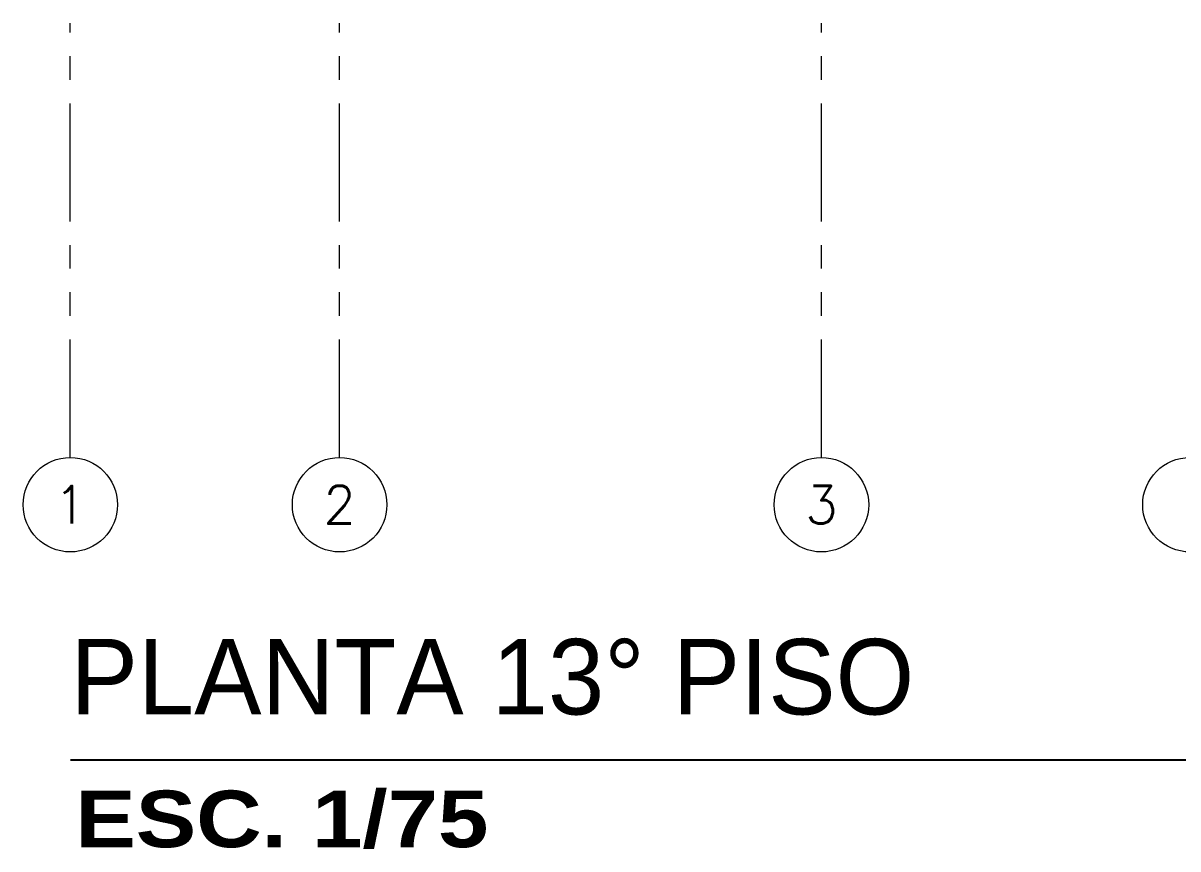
# Model space of a CAD drawing. Header units: millimetres. Extents: x -3 to 53, y -110 to 39.
# Drawn here: x -0.25 to 5.86, y -59.9 to -55.53 of the extents above; entities that cross this region are included whole.
import ezdxf
from ezdxf.enums import TextEntityAlignment as Align

# ---------------------------------------------------------------- set-up
doc = ezdxf.new("R2010")
doc.units = ezdxf.units.MM
doc.linetypes.add('PHANTOM', pattern=[63.5, 31.75, -6.35, 6.35, -6.35, 6.35, -6.35])
doc.linetypes.add('PHANTOM2', pattern=[1.25, 0.625, -0.125, 0.125, -0.125, 0.125, -0.125])
doc.layers.add('A-EJES', color=8, linetype='PHANTOM')
doc.layers.add('DLP_TEXTO AMBIENTE', color=8, linetype='Continuous')
doc.styles.add('R160-75', font='ariblk.ttf', dxfattribs={"height": 0.6})
doc.styles.add('R175-75', font='GOTHIC.TTF', dxfattribs={"height": 0.4})
doc.styles.add('ROMANS', font='ROMANS.shx', dxfattribs={"oblique": 10})

# ---------------------------------------------------------------- blocks, each defined once
blk = doc.blocks.new('Ejes_Torre C')
at = {"layer": 'A-EJES', "color": 8, "linetype": 'PHANTOM2', "lineweight": 0}
for points in [[(0, -2.8), (0, -0.5)], [(1.425, -2.8), (1.425, -0.5)], [(3.975, -2.8), (3.975, -0.5)]]:
    blk.add_lwpolyline(points, dxfattribs=at)
at = {"layer": 'A-EJES', "color": 8, "linetype": 'Continuous', "lineweight": 0}
for centre in [(0, -3.05), (1.425, -3.05), (3.975, -3.05), (5.925, -3.05)]:
    blk.add_circle(centre, 0.25, dxfattribs=at)
at = {"layer": 'A-EJES', "color": 8, "linetype": 'Continuous', "lineweight": 0, "style": 'ROMANS'}
for s, p in [('1', (0, -3.05)), ('2', (1.425, -3.05)), ('3', (3.975, -3.05))]:
    blk.add_text(s, height=0.2, dxfattribs=at).set_placement(p, align=Align.MIDDLE_CENTER)
blk = doc.blocks.new('arq.')
at = {"layer": 'A-EJES', "color": 8, "lineweight": 0}
blk.add_blockref('Ejes_Torre C', (101.2127, -53.1391), dxfattribs=at)

msp = doc.modelspace()

# ---------------------------------------------------------------- block references
at = {"color": 7}
msp.add_blockref('arq.', (-101.2125, -1.8936), dxfattribs=at)

# ---------------------------------------------------------------- next in the draw order: linework, layer by layer
at = {"layer": 'DLP_TEXTO AMBIENTE', "color": 0}
msp.add_lwpolyline([(0.0012, -59.4324), (9.2012, -59.4324)], dxfattribs=at)

# ---------------------------------------------------------------- next in the draw order: texts
at = {"layer": 'DLP_TEXTO AMBIENTE', "color": 0, "attachment_point": 1}
for s, insert, char_height, width, style in [('PLANTA 13° PISO', (0.0012, -58.7931), 0.4, 16.529649, 'R175-75'), ('ESC. 1/75', (0.0265, -59.5961), 0.3, 10.725123, 'R160-75')]:
    msp.add_mtext(s, dxfattribs=dict(at, insert=insert, char_height=char_height, width=width, style=style))

doc.saveas('drawing.dxf')
